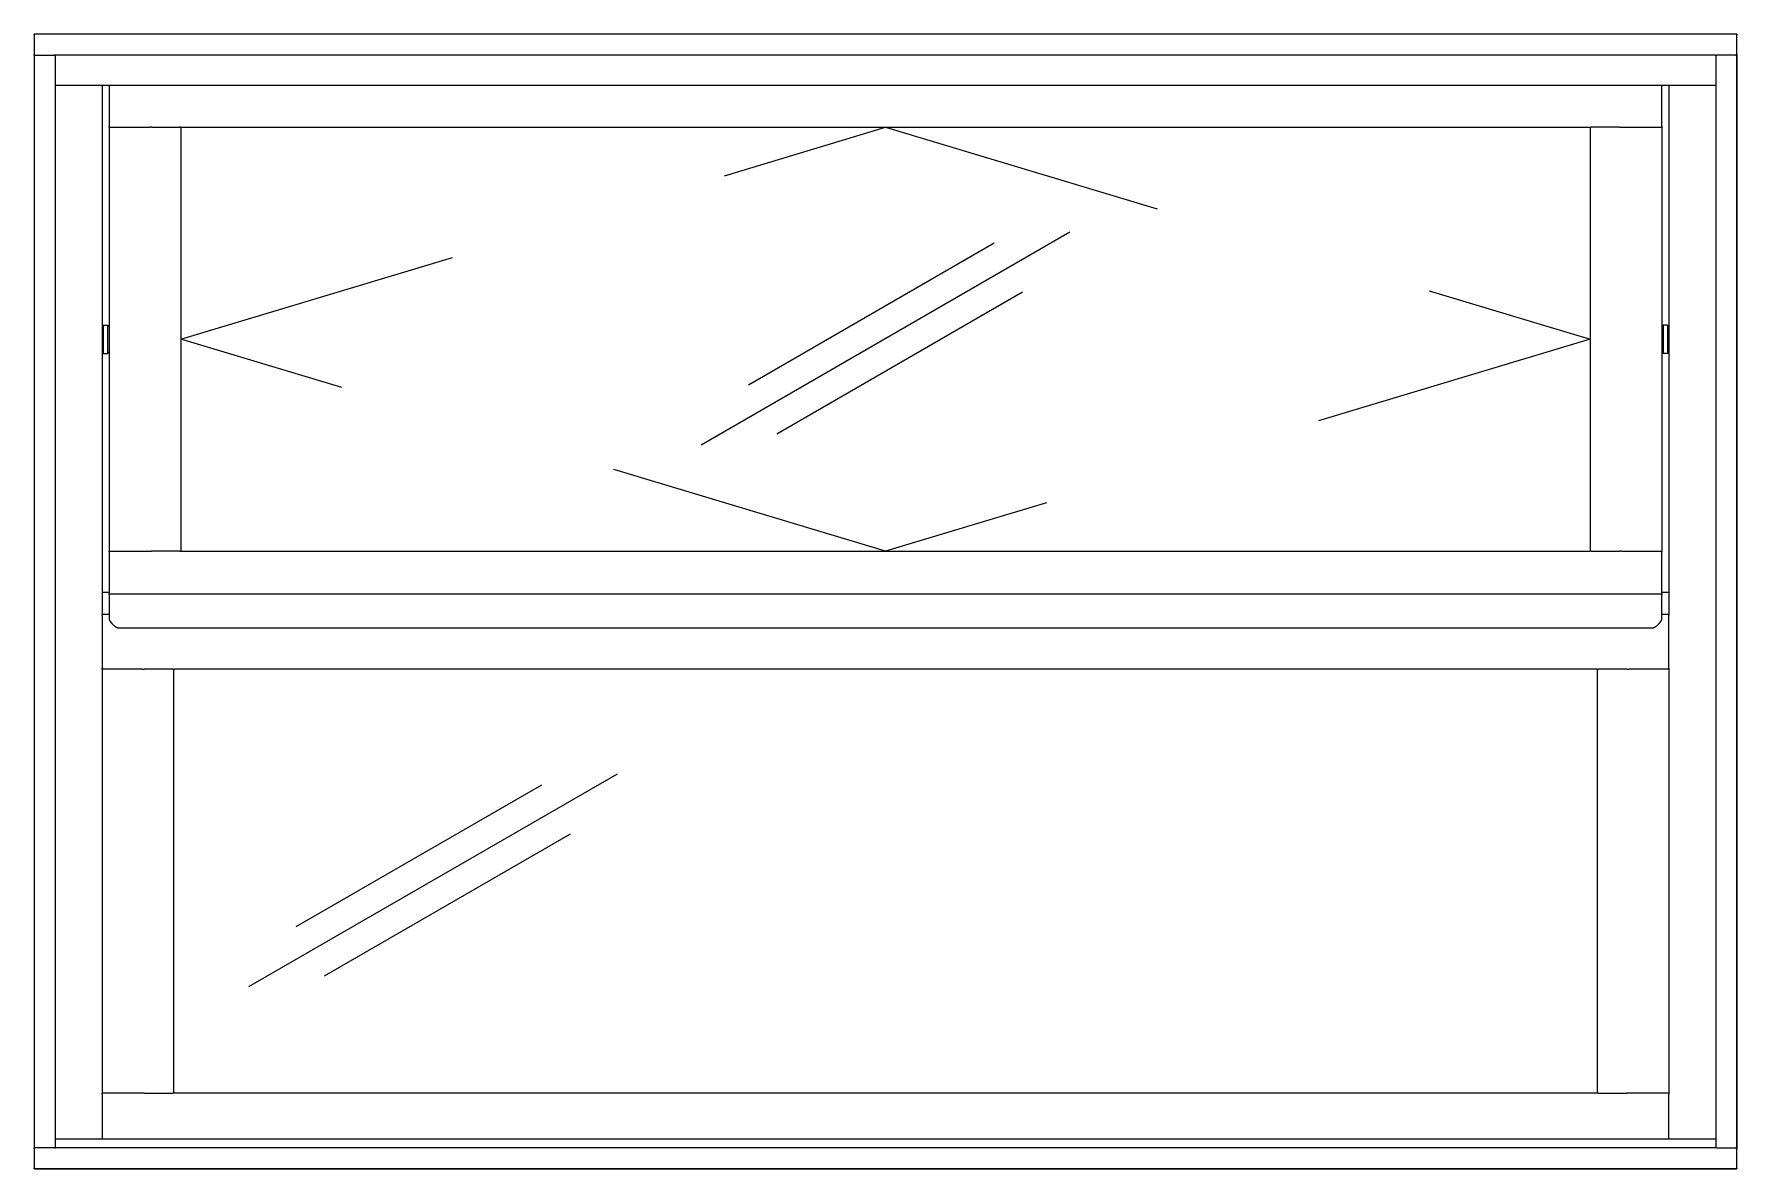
# Model space of a CAD drawing. Header units: millimetres. Extents: x 328.337 to 328.937, y 1047.034 to 1047.434.
import ezdxf

# ---------------------------------------------------------------- set-up
doc = ezdxf.new("R2010")
doc.units = ezdxf.units.MM
doc.header["$LTSCALE"] = 0.5
doc.linetypes.add('HIDDEN2', pattern=[0.1875, 0.125, -0.0625])
doc.layers.add('Gravia_Janelas', color=1, linetype='Continuous')
doc.layers.add('Gravia_Janelas_hidden2', color=1, linetype='HIDDEN2')

msp = doc.modelspace()

# ---------------------------------------------------------------- linework, layer by layer
at = {"layer": 'Gravia_Janelas'}
for p, q in [((328.33655, 1047.43343), (328.33655, 1047.43383)), ((328.93655, 1047.43383), (328.33655, 1047.43383)), ((328.33655, 1047.43343), (328.33655, 1047.42678)), ((328.93655, 1047.43383), (328.93655, 1047.43343)), ((328.93655, 1047.42678), (328.93655, 1047.43343)), ((328.33655, 1047.42638), (328.33655, 1047.42678)), ((328.33655, 1047.42638), (328.33655, 1047.04128)), ((328.33695, 1047.42638), (328.33655, 1047.42638)), ((328.33695, 1047.42638), (328.3436, 1047.42638)), ((328.344, 1047.42638), (328.3436, 1047.42638)), ((328.9291, 1047.42638), (328.344, 1047.42638)), ((328.344, 1047.42638), (328.344, 1047.04128)), ((328.9291, 1047.42638), (328.9295, 1047.42638)), ((328.9291, 1047.42638), (328.9291, 1047.04128)), ((328.93615, 1047.42638), (328.9295, 1047.42638)), ((328.93615, 1047.42638), (328.93655, 1047.42638)), ((328.93655, 1047.42678), (328.93655, 1047.42638)), ((328.93655, 1047.42638), (328.93655, 1047.04128)), ((328.9291, 1047.41568), (328.344, 1047.41568)), ((328.36055, 1047.41568), (328.36055, 1047.22928)), ((328.36305, 1047.41568), (328.36305, 1047.40138)), ((328.91005, 1047.40138), (328.91005, 1047.41568)), ((328.91255, 1047.41568), (328.91255, 1047.22928)), ((328.36305, 1047.40098), (328.36305, 1047.40138)), ((328.36305, 1047.40098), (328.36305, 1047.25158)), ((328.36305, 1047.40098), (328.37718, 1047.40098)), ((328.3779, 1047.40098), (328.37718, 1047.40098)), ((328.3779, 1047.40098), (328.38795, 1047.40098)), ((328.38825, 1047.40098), (328.38795, 1047.40098)), ((328.38825, 1047.40098), (328.38825, 1047.25158)), ((328.38825, 1047.40098), (328.88485, 1047.40098)), ((328.88485, 1047.40098), (328.88515, 1047.40098)), ((328.88485, 1047.40098), (328.88485, 1047.25158)), ((328.8952, 1047.40098), (328.88515, 1047.40098)), ((328.8952, 1047.40098), (328.89592, 1047.40098)), ((328.89592, 1047.40098), (328.91005, 1047.40098)), ((328.91005, 1047.40138), (328.91005, 1047.40098)), ((328.91005, 1047.40098), (328.91005, 1047.25158)), ((328.5716, 1047.28908), (328.7015, 1047.36408)), ((328.58825, 1047.31024), (328.67485, 1047.36024)), ((328.59825, 1047.29292), (328.68485, 1047.34292)), ((328.36055, 1047.33078), (328.36105, 1047.33128)), ((328.36105, 1047.32128), (328.36105, 1047.33128)), ((328.36105, 1047.33128), (328.36255, 1047.33128)), ((328.36255, 1047.32128), (328.36255, 1047.33128)), ((328.36305, 1047.33078), (328.36255, 1047.33128)), ((328.91005, 1047.33078), (328.91055, 1047.33128)), ((328.91055, 1047.33128), (328.91055, 1047.32128)), ((328.91205, 1047.33128), (328.91055, 1047.33128)), ((328.91205, 1047.33128), (328.91205, 1047.32128)), ((328.91255, 1047.33078), (328.91205, 1047.33128)), ((328.36055, 1047.32178), (328.36105, 1047.32128)), ((328.36105, 1047.32128), (328.36255, 1047.32128)), ((328.36305, 1047.32178), (328.36255, 1047.32128)), ((328.91005, 1047.32178), (328.91055, 1047.32128)), ((328.91205, 1047.32128), (328.91055, 1047.32128)), ((328.91255, 1047.32178), (328.91205, 1047.32128)), ((328.36305, 1047.25118), (328.36305, 1047.25158)), ((328.36305, 1047.25158), (328.37718, 1047.25158)), ((328.36305, 1047.25118), (328.36305, 1047.23698)), ((328.37718, 1047.25158), (328.3779, 1047.25158)), ((328.38795, 1047.25158), (328.3779, 1047.25158)), ((328.38795, 1047.25158), (328.38825, 1047.25158)), ((328.38825, 1047.25158), (328.88485, 1047.25158)), ((328.88515, 1047.25158), (328.88485, 1047.25158)), ((328.88515, 1047.25158), (328.8952, 1047.25158)), ((328.89592, 1047.25158), (328.8952, 1047.25158)), ((328.89592, 1047.25158), (328.91005, 1047.25158)), ((328.91005, 1047.25158), (328.91005, 1047.25118)), ((328.91005, 1047.23698), (328.91005, 1047.25118)), ((328.36305, 1047.23698), (328.36055, 1047.23698)), ((328.36305, 1047.23698), (328.36305, 1047.23658)), ((328.36305, 1047.23618), (328.36305, 1047.23658)), ((328.36305, 1047.23658), (328.91005, 1047.23658)), ((328.36305, 1047.23618), (328.36305, 1047.22758)), ((328.91255, 1047.23698), (328.91005, 1047.23698)), ((328.91005, 1047.23658), (328.91005, 1047.23698)), ((328.91005, 1047.23658), (328.91005, 1047.23618)), ((328.91005, 1047.22758), (328.91005, 1047.23618)), ((328.36055, 1047.22888), (328.36055, 1047.22928)), ((328.36305, 1047.22928), (328.36055, 1047.22928)), ((328.36055, 1047.22888), (328.36055, 1047.21038)), ((328.91255, 1047.22928), (328.91005, 1047.22928)), ((328.91255, 1047.22928), (328.91255, 1047.22888)), ((328.91255, 1047.21038), (328.91255, 1047.22888)), ((328.36605, 1047.22458), (328.90705, 1047.22458)), ((328.36055, 1047.20998), (328.36055, 1047.21038)), ((328.91255, 1047.21038), (328.91255, 1047.20998)), ((328.36055, 1047.20998), (328.36055, 1047.06058)), ((328.37468, 1047.20998), (328.36055, 1047.20998)), ((328.37468, 1047.20998), (328.3754, 1047.20998)), ((328.38545, 1047.20998), (328.3754, 1047.20998)), ((328.38545, 1047.20998), (328.38575, 1047.20998)), ((328.88735, 1047.20998), (328.38575, 1047.20998)), ((328.38575, 1047.06058), (328.38575, 1047.20998)), ((328.88735, 1047.20998), (328.88765, 1047.20998)), ((328.88735, 1047.20998), (328.88735, 1047.06058)), ((328.8977, 1047.20998), (328.88765, 1047.20998)), ((328.8977, 1047.20998), (328.89842, 1047.20998)), ((328.91255, 1047.20998), (328.89842, 1047.20998)), ((328.91255, 1047.20998), (328.91255, 1047.06058)), ((328.41226, 1047.09808), (328.54216, 1047.17308)), ((328.42891, 1047.11924), (328.51551, 1047.16924)), ((328.43891, 1047.10192), (328.52551, 1047.15192)), ((328.36055, 1047.06018), (328.36055, 1047.06058)), ((328.37468, 1047.06058), (328.36055, 1047.06058)), ((328.36055, 1047.06018), (328.36055, 1047.04428)), ((328.3754, 1047.06058), (328.37468, 1047.06058)), ((328.3754, 1047.06058), (328.38545, 1047.06058)), ((328.38575, 1047.06058), (328.38545, 1047.06058)), ((328.88735, 1047.06058), (328.38575, 1047.06058)), ((328.88765, 1047.06058), (328.88735, 1047.06058)), ((328.88765, 1047.06058), (328.8977, 1047.06058)), ((328.89842, 1047.06058), (328.8977, 1047.06058)), ((328.91255, 1047.06058), (328.89842, 1047.06058)), ((328.91255, 1047.06058), (328.91255, 1047.06018)), ((328.91255, 1047.04428), (328.91255, 1047.06018)), ((328.9291, 1047.04428), (328.344, 1047.04428)), ((328.33655, 1047.04088), (328.33655, 1047.04128)), ((328.33655, 1047.04128), (328.33695, 1047.04128)), ((328.33655, 1047.04088), (328.33655, 1047.03423)), ((328.3436, 1047.04128), (328.33695, 1047.04128)), ((328.3436, 1047.04128), (328.344, 1047.04128)), ((328.9291, 1047.04128), (328.344, 1047.04128)), ((328.9295, 1047.04128), (328.9291, 1047.04128)), ((328.9295, 1047.04128), (328.93615, 1047.04128)), ((328.93655, 1047.04128), (328.93615, 1047.04128)), ((328.93655, 1047.04128), (328.93655, 1047.04088)), ((328.93655, 1047.03423), (328.93655, 1047.04088)), ((328.33655, 1047.03383), (328.33655, 1047.03423)), ((328.93655, 1047.03383), (328.33655, 1047.03383)), ((328.93655, 1047.03423), (328.93655, 1047.03383))]:
    msp.add_line(p, q, dxfattribs=at)
at = {"layer": 'Gravia_Janelas', "color": 2}
msp.add_lwpolyline([(328.93655, 1047.43383), (328.33655, 1047.43383), (328.33655, 1047.03383), (328.93655, 1047.03383)], close=True, dxfattribs=at)
at = {"layer": 'Gravia_Janelas'}
for points in [[(328.3652, 1047.22498), (328.36524, 1047.22496), (328.36528, 1047.22494), (328.36532, 1047.22491), (328.36536, 1047.22489), (328.3654, 1047.22487), (328.36544, 1047.22485), (328.36548, 1047.22483), (328.36552, 1047.22481), (328.36556, 1047.22479), (328.3656, 1047.22477), (328.36564, 1047.22475), (328.36568, 1047.22473), (328.36572, 1047.22471), (328.36576, 1047.2247), (328.36579, 1047.22468), (328.36583, 1047.22466), (328.36587, 1047.22465), (328.3659, 1047.22464), (328.36594, 1047.22462), (328.36597, 1047.22461), (328.366, 1047.2246), (328.36603, 1047.22459), (328.36604, 1047.22458), (328.36605, 1047.22458)], [(328.90705, 1047.22458), (328.90706, 1047.22458), (328.90708, 1047.22459), (328.9071, 1047.2246), (328.90713, 1047.22461), (328.90716, 1047.22462), (328.9072, 1047.22464), (328.90724, 1047.22465), (328.90727, 1047.22466), (328.90731, 1047.22468), (328.90735, 1047.2247), (328.90738, 1047.22471), (328.90742, 1047.22473), (328.90746, 1047.22475), (328.9075, 1047.22477), (328.90754, 1047.22479), (328.90758, 1047.22481), (328.90762, 1047.22483), (328.90766, 1047.22485), (328.9077, 1047.22487), (328.90774, 1047.22489), (328.90778, 1047.22491), (328.90782, 1047.22494), (328.90786, 1047.22496), (328.9079, 1047.22498)]]:
    msp.add_lwpolyline(points, dxfattribs=at)
for centre, start, end in [((328.36775, 1047.22928), 199.89591, 239.35168), ((328.90535, 1047.22928), 300.64832, 340.10409)]:
    msp.add_arc(centre, 0.005, start, end, dxfattribs=at)
at = {"layer": 'Gravia_Janelas_hidden2'}
msp.add_lwpolyline([(328.38825, 1047.32628), (328.63655, 1047.40098), (328.88485, 1047.32628), (328.63655, 1047.25158)], close=True, dxfattribs=at)

doc.saveas('drawing.dxf')
